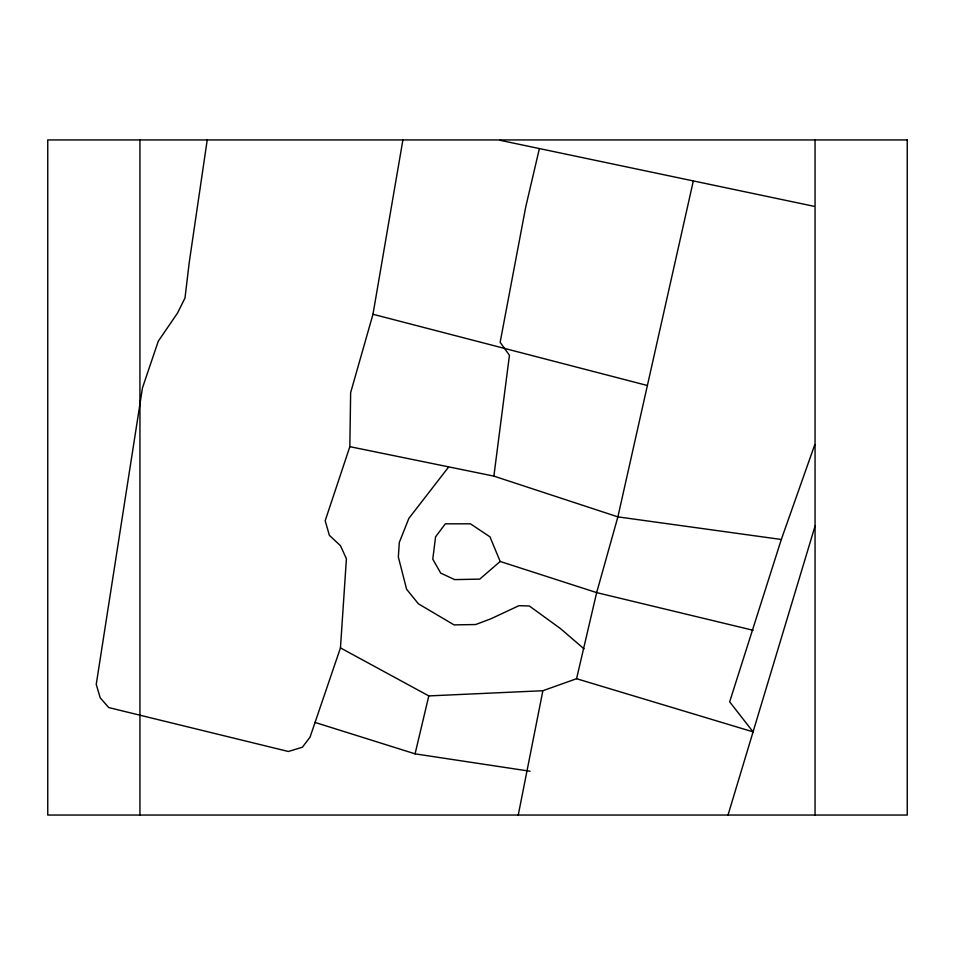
<?xml version="1.0" encoding="UTF-8"?>
<svg xmlns="http://www.w3.org/2000/svg" width="955" height="955" viewBox="0 0 955 955"><rect width="100%" height="100%" fill="white"/><g stroke="black" fill="none" stroke-linecap="round" stroke-linejoin="round"><path stroke-width="1.43" d="M207.283 139.537L189.209 262.649L185.007 297.972L177.546 313.025L158.279 341.186L142.474 387.873L96.24 684.389L100.203 697.807L108.739 707.571L288.386 751.49L302.413 747.216L310.041 737.153L340.458 647.896L346.414 558.794L340.493 545.711L329.38 535.325L325.178 520.75L349.84 446.665L350.64 392.636L372.975 314.267L402.867 140.122M814.782 444.648L781.309 539.48L617.885 516.87L493.878 476.115L509.445 355.32L500.145 342.308L525.716 207.032L539.193 149.398M518.171 815.463L542.87 690.728L576.569 678.707L753.077 731.864L729.656 701.83L781.309 539.48M576.569 678.707L596.66 592.613L617.885 516.87L693.33 180.937M314.995 722.422L415.079 753.853L428.807 695.909L542.87 690.728M728.02 815.045L815.057 526.062M448.564 467.102L408.871 518.362L399.309 542.416L398.342 557.004L406.603 589.259L418.409 603.823L454.067 624.892L475.662 624.534L490.894 618.792L518.947 605.685L529.321 605.983L560.43 628.557L584.03 648.863M500.181 561.468L479.732 579.136L454.628 579.601L440.685 573.084L432.782 559.141L435.576 536.829L445.328 523.818L470.433 523.818L489.963 536.829L500.181 561.468L596.66 592.613L753.065 630.264M415.079 753.853L530.061 771.246M349.84 446.665L493.878 476.115M500.062 140.301L813.982 206.292M647.275 385.474L372.975 314.267M340.458 647.896L428.807 695.909M815.057 139.943L815.057 815.045M139.943 139.943L139.943 815.045M907.25 139.943L47.75 139.943L47.75 815.045L907.25 815.045L907.25 139.943"/></g></svg>
